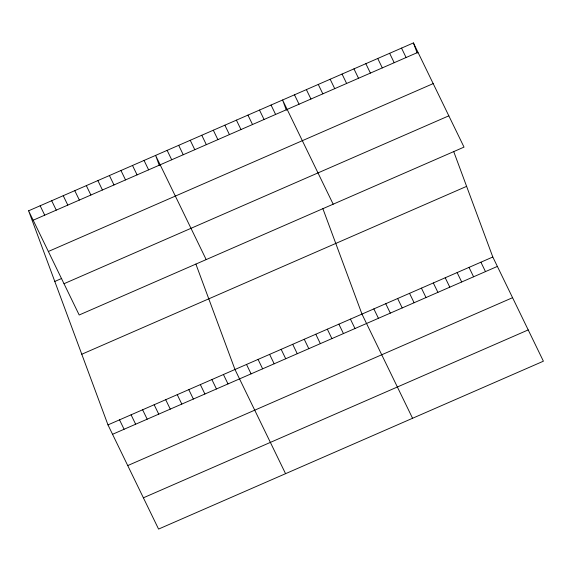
<?xml version="1.0" encoding="UTF-8"?>
<svg xmlns="http://www.w3.org/2000/svg" width="572" height="572" viewBox="0 0 572 572"><rect width="100%" height="100%" fill="white"/><g stroke="black" fill="none" stroke-linecap="round" stroke-linejoin="round"><path stroke-width="0.86" d="M28.6 210.803L413.427 42.921L464.021 147.111L79.193 314.993L28.6 210.803L107.979 424.889L158.573 529.079L543.4 361.197L492.807 257.007L453.718 151.58M33.169 220.213L417.996 52.324M48.355 251.487L433.183 83.605M54.798 281.453L61.726 278.428M64.007 283.719L448.834 115.83M81.789 354.24L466.609 186.358M107.979 424.889L492.807 257.007M112.548 434.298L497.375 266.416M127.735 465.579L512.562 297.69M143.386 497.804L528.213 329.915M401.53 48.105L406.099 57.515M389.639 53.296L394.208 62.706M480.909 262.198L485.478 271.6M377.742 58.487L382.31 67.896M469.019 267.381L473.587 276.791M365.844 63.678L370.413 73.08M457.121 272.572L461.69 281.982M353.954 68.862L358.522 78.271M445.231 277.763L449.799 287.173M342.056 74.053L346.625 83.462M433.333 282.954L437.902 292.356M330.166 79.243L334.734 88.653M421.442 288.138L426.011 297.547M318.268 84.434L322.837 93.837M409.545 293.329L414.114 302.738M306.377 89.618L310.946 99.027M397.647 298.52L402.216 307.929M294.48 94.809L299.049 104.218M385.757 303.711L390.326 313.113M333.176 204.19L282.582 100L286.372 110.203M373.859 308.894L378.428 318.304M271.042 105.034L275.611 114.443M412.562 418.275L361.969 314.085L322.873 208.658M259.495 110.074L264.064 119.476M350.421 319.126L354.99 328.528M247.948 115.108L252.517 124.517M338.874 324.16L343.443 333.569M236.408 120.141L240.976 129.551M327.334 329.193L331.903 338.603M224.86 125.182L229.429 134.592M315.787 334.234L320.356 343.643M213.313 130.216L217.882 139.625M304.24 339.267L308.808 348.677M201.773 135.257L206.342 144.666M292.7 344.308L297.268 353.71M190.226 140.29L194.795 149.7M281.152 349.342L285.721 358.751M178.686 145.331L183.247 154.733M269.605 354.375L274.174 363.785M167.138 150.364L171.707 159.774M258.065 359.416L262.634 368.826M206.185 259.595L155.591 155.398L159.374 165.608M246.518 364.45L251.087 373.859M144.051 160.439L148.613 169.848M285.564 473.68L234.97 369.491L195.881 264.064M132.504 165.472L137.073 174.882M223.43 374.524L227.999 383.934M120.957 170.513L125.525 179.915M211.883 379.558L216.452 388.967M109.416 175.547L113.985 184.956M200.336 384.598L204.905 394.008M97.869 180.58L102.438 189.99M188.796 389.632L193.365 399.041M86.322 185.621L90.891 195.031M177.249 394.673L181.817 404.082M74.782 190.655L79.351 200.064M165.708 399.706L170.27 409.116M63.235 195.695L67.803 205.098M154.161 404.747L158.73 414.149M51.687 200.729L56.256 210.138M142.614 409.781L147.183 419.19M40.147 205.763L44.716 215.172M131.074 414.814L135.643 424.224M119.527 419.855L124.095 429.265M413.427 42.921L417.21 53.124"/></g></svg>
